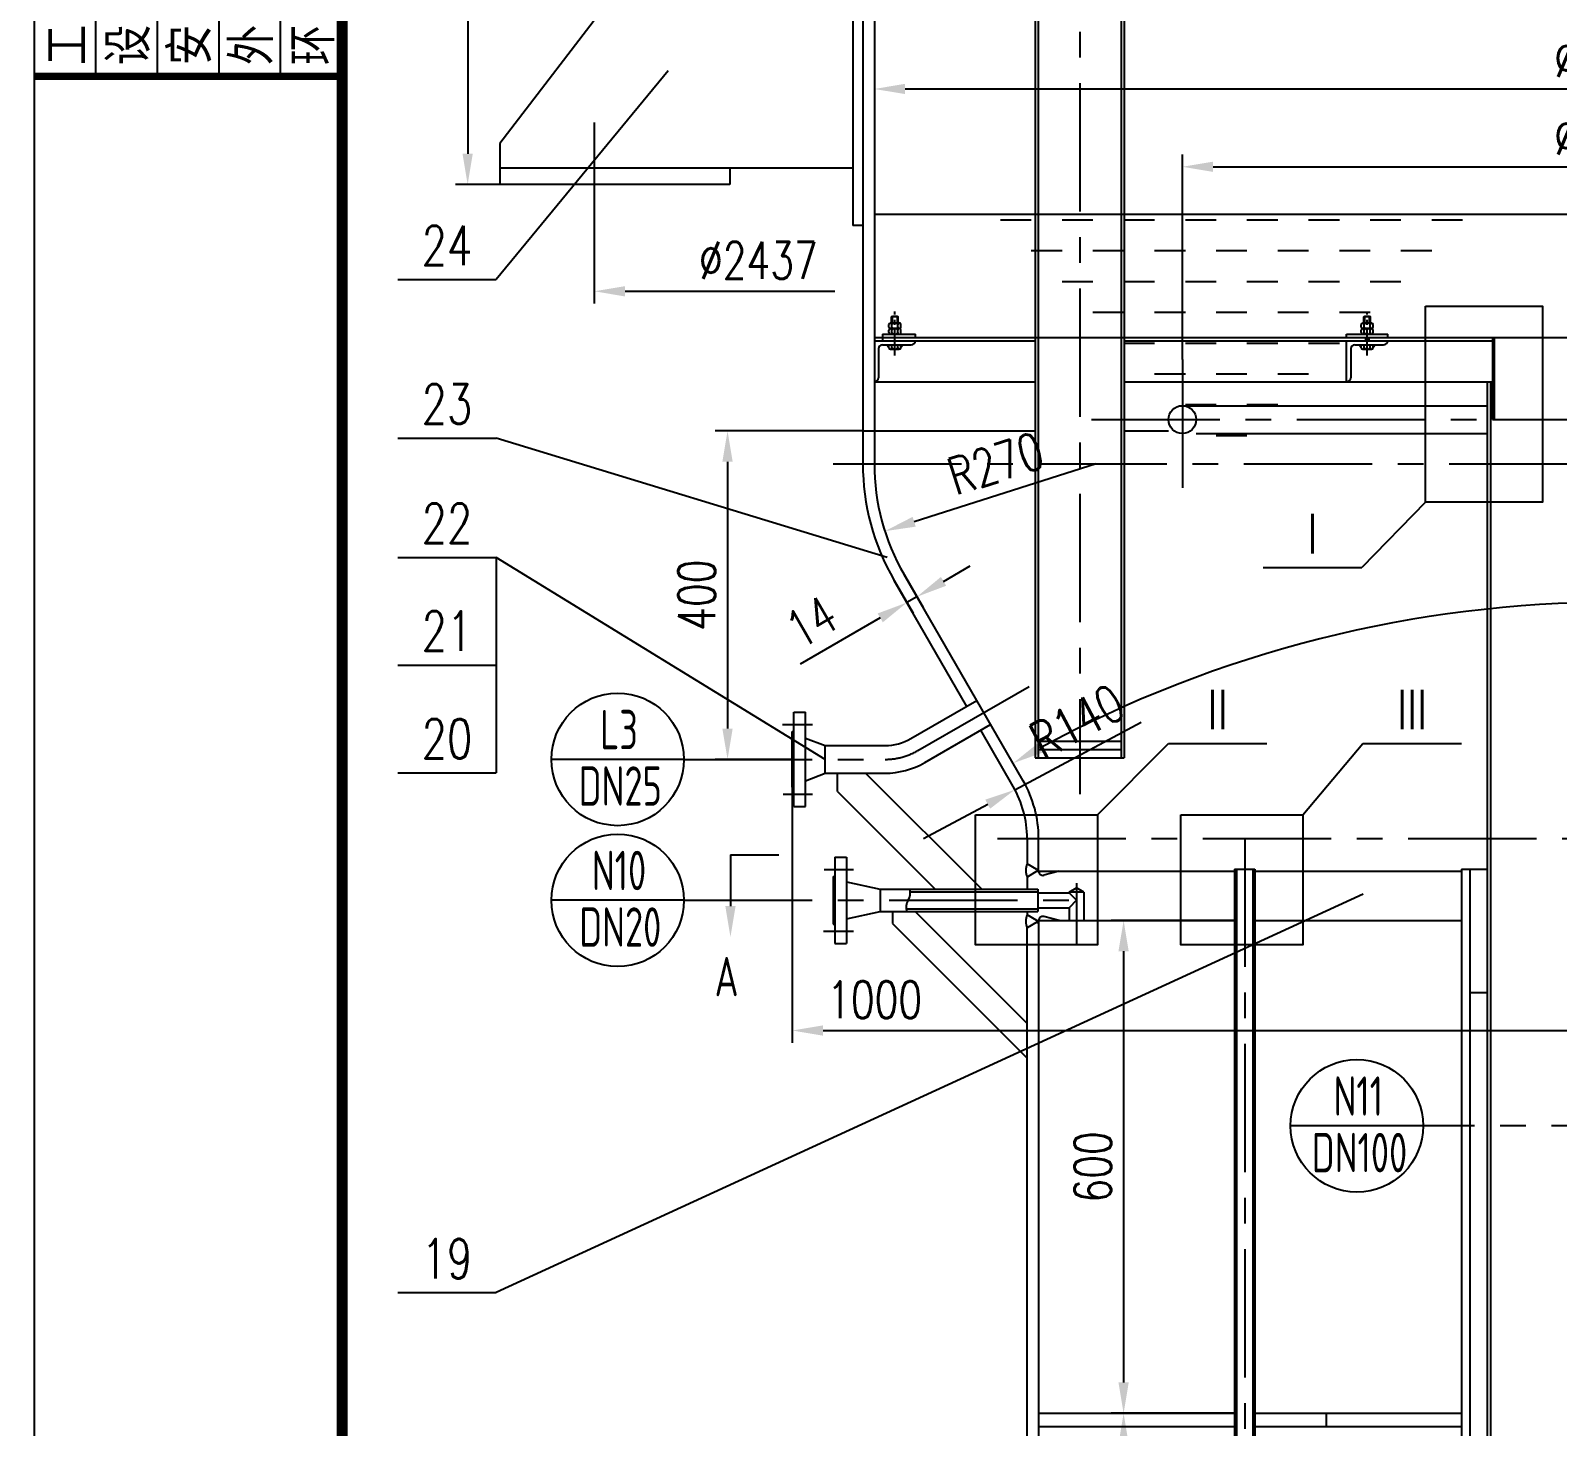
# Model space of a CAD drawing. Extents: x -28112 to -2231, y -2720 to 15724.
# Drawn here: x -28112 to -26253, y 12355 to 14055 of the extents above; entities that cross this region are included whole.
import ezdxf
from ezdxf.enums import TextEntityAlignment as Align

# ---------------------------------------------------------------- set-up
doc = ezdxf.new("R2010")
doc.units = 0
doc.header["$LTSCALE"] = 250
doc.header["$MEASUREMENT"] = 0
doc.linetypes.add('CENTER', pattern=[2, 1.25, -0.25, 0.25, -0.25])
doc.layers.get('0').update_dxf_attribs({"linetype": 'CONTINUOUS'})
doc.layers.get('DEFPOINTS').update_dxf_attribs({"linetype": 'CONTINUOUS'})
for name, color, linetype in [('1', 7, 'CONTINUOUS'), ('2', 1, 'CONTINUOUS'), ('3', 7, 'CENTER')]:
    doc.layers.add(name, color=color, linetype=linetype)
doc.styles.add('HZ', font='isocp.shx', dxfattribs={"width": 0.75, "bigfont": 'hztxt.shx'})
doc.styles.add('HZ1', font='romans.shx', dxfattribs={"width": 0.7, "bigfont": 'hz1.shx'})
doc.styles.get("Standard").update_dxf_attribs({"font": 'txt.shx', "width": 0.75})
doc.styles.add('STYLE1', font='SimSun.ttf', dxfattribs={"width": 0.8})
doc.dimstyles.new('STANDARD$0', dxfattribs={"dimscale": 15, "dimtxt": 3, "dimasz": 2.5, "dimexe": 1, "dimexo": 0, "dimgap": 1, "dimtad": 1, "dimdec": 0, "dimzin": 0, "dimdsep": 46, "dimtxsty": 'Standard', "dimcen": 0.09, "dimclrd": 7, "dimclre": 7, "dimclrt": 7, "dimadec": 0, "dimazin": 0, "dimtfac": 1, "dimtdec": 0, "dimtmove": 0, "dimatfit": 2, "dimfxl": 0, "dimtolj": 1, "dimtzin": 0, "dimarcsym": 0})
doc.dimstyles.new('STANDARD$2', dxfattribs={"dimscale": 15, "dimtxt": 3.2, "dimasz": 2.5, "dimexe": 1.5, "dimexo": 0, "dimgap": 1.2, "dimtad": 2, "dimtih": 1, "dimtoh": 1, "dimdec": 0, "dimzin": 0, "dimdsep": 46, "dimtxsty": 'HZ1', "dimcen": 0, "dimclrd": 7, "dimclre": 7, "dimclrt": 7, "dimadec": 0, "dimazin": 0, "dimtfac": 1.6, "dimtdec": 0, "dimtmove": 0, "dimatfit": 0, "dimfxl": 0, "dimtolj": 1, "dimtzin": 0, "dimarcsym": 0})
doc.dimstyles.new('STANDARD$4', dxfattribs={"dimscale": 15, "dimtxt": 3, "dimasz": 2.5, "dimexe": 1, "dimexo": 0, "dimgap": 1, "dimtad": 1, "dimdec": 0, "dimzin": 0, "dimdsep": 46, "dimtxsty": 'Standard', "dimcen": 0.09, "dimclrd": 7, "dimclre": 7, "dimclrt": 7, "dimadec": 0, "dimazin": 0, "dimtfac": 1, "dimtdec": 0, "dimtmove": 0, "dimatfit": 2, "dimfxl": 0, "dimtolj": 1, "dimtzin": 0, "dimarcsym": 0})

# ---------------------------------------------------------------- blocks, each defined once
blk = doc.blocks.new('*D64')
at = {"color": 7, "linetype": 'ByBlock'}
for p, q in [((-11943.4, 23110.6), (-12093.3, 23110.6)), ((-12078.3, 23073.1), (-12078.3, 19948.1)), ((-11943.4, 19910.6), (-12093.3, 19910.6))]:
    blk.add_line(p, q, dxfattribs=at)
for points in [[(-12084.6, 23073.1), (-12072.1, 23073.1), (-12078.3, 23110.6)], [(-12084.6, 19948.1), (-12072.1, 19948.1), (-12078.3, 19910.6)]]:
    blk.add_solid(points, dxfattribs=at)
at = {"layer": 'DEFPOINTS', "color": 0, "linetype": 'ByBlock'}
for p in [(-11943.4, 23110.6), (-12078.3, 19910.6), (-11943.4, 19910.6)]:
    blk.add_point(p, dxfattribs=at)
at = {"color": 7, "linetype": 'ByBlock', "insert": (-12115.8, 20770.8), "char_height": 45, "attachment_point": 5, "rotation": 90}
blk.add_mtext('\\A1;4X800(=3200)', dxfattribs=at)
blk = doc.blocks.new('*D38')
at = {"color": 7, "linetype": 'ByBlock'}
for p, q in [((-12395.8, 25206.8), (-12891.9, 25206.8)), ((-12876.9, 25169.3), (-12876.9, 24644.3)), ((-12837.8, 24606.8), (-12891.9, 24606.8))]:
    blk.add_line(p, q, dxfattribs=at)
for points in [[(-12883.2, 25169.3), (-12870.7, 25169.3), (-12876.9, 25206.8)], [(-12883.2, 24644.3), (-12870.7, 24644.3), (-12876.9, 24606.8)]]:
    blk.add_solid(points, dxfattribs=at)
at = {"layer": 'DEFPOINTS', "color": 0, "linetype": 'ByBlock'}
for p in [(-12395.8, 25206.8), (-12876.9, 24606.8), (-12837.8, 24606.8)]:
    blk.add_point(p, dxfattribs=at)
at = {"color": 7, "linetype": 'ByBlock', "insert": (-12914.4, 24906.8), "char_height": 45, "attachment_point": 5, "rotation": 90}
blk.add_mtext('\\A1;600', dxfattribs=at)
blk = doc.blocks.new('*D132')
at = {"color": 7, "linetype": 'ByBlock'}
for p, q in [((-12210.7, 23869.9), (-12056.9, 23952.1)), ((-12321.8, 23810.6), (-12243.7, 23852.3))]:
    blk.add_line(p, q, dxfattribs=at)
blk.add_solid([(-12246.7, 23857.8), (-12240.8, 23846.8), (-12210.7, 23869.9)], dxfattribs=at)
at = {"layer": 'DEFPOINTS', "color": 0, "linetype": 'ByBlock'}
for p in [(-12210.7, 23869.9), (-12321.8, 23810.6)]:
    blk.add_point(p, dxfattribs=at)
at = {"color": 7, "linetype": 'ByBlock', "insert": (-12134.9, 23953), "char_height": 45, "attachment_point": 5, "rotation": 28.1212}
blk.add_mtext('\\A1;R140', dxfattribs=at)
blk = doc.blocks.new('*D88')
at = {"color": 7, "linetype": 'ByBlock'}
blk.add_line((-12111.8, 24266.8), (-12333.3, 24196.1), dxfattribs=at)
blk.add_solid([(-12335.2, 24202.1), (-12331.4, 24190.2), (-12369, 24184.7)], dxfattribs=at)
at = {"layer": 'DEFPOINTS', "color": 0, "linetype": 'ByBlock'}
for p in [(-12111.8, 24266.8), (-12369, 24184.7)]:
    blk.add_point(p, dxfattribs=at)
at = {"color": 7, "linetype": 'ByBlock', "insert": (-12234, 24267.2), "char_height": 45, "attachment_point": 5, "rotation": 17.704}
blk.add_mtext('\\A1;R270', dxfattribs=at)
blk = doc.blocks.new('*D61')
at = {"color": 7, "linetype": 'ByBlock'}
blk.add_line((-10428.1, 23978.4), (-10483.4, 23882.6), dxfattribs=at)
blk.add_arc((-11203.4, 22635.6), 1462.4, 61.4693, 118.5307, dxfattribs=at)
for points in [[(-11898.8, 23915), (-11904.9, 23925.9), (-11934.6, 23902.1)], [(-10501.8, 23925.9), (-10508, 23915), (-10472.2, 23902.1)]]:
    blk.add_solid(points, dxfattribs=at)
at = {"layer": 'DEFPOINTS', "color": 0, "linetype": 'ByBlock'}
for p in [(-12067.2, 24131.8), (-10339.6, 24131.8), (-10949.4, 24075.8), (-10428.1, 23978.4), (-11922.1, 23880.6)]:
    blk.add_point(p, dxfattribs=at)
at = {"color": 7, "linetype": 'ByBlock', "insert": (-11203.4, 24140), "char_height": 48, "attachment_point": 5, "style": 'HZ1'}
blk.add_mtext('\\A1;60°', dxfattribs=at)
blk = doc.blocks.new('*D57')
at = {"color": 7, "linetype": 'ByBlock'}
for p, q in [((-12203.4, 23872.8), (-12203.4, 23561.7)), ((-11203.4, 23810.6), (-11203.4, 23561.7)), ((-12165.9, 23576.7), (-11240.9, 23576.7))]:
    blk.add_line(p, q, dxfattribs=at)
for points in [[(-12165.9, 23582.9), (-12165.9, 23570.4), (-12203.4, 23576.7)], [(-11240.9, 23582.9), (-11240.9, 23570.4), (-11203.4, 23576.7)]]:
    blk.add_solid(points, dxfattribs=at)
at = {"layer": 'DEFPOINTS', "color": 0, "linetype": 'ByBlock'}
for p in [(-12203.4, 23872.8), (-11203.4, 23810.6), (-11203.4, 23576.7)]:
    blk.add_point(p, dxfattribs=at)
at = {"color": 7, "linetype": 'ByBlock', "insert": (-12103.1, 23614.2), "char_height": 45, "attachment_point": 5}
blk.add_mtext('\\A1;1000', dxfattribs=at)
blk = doc.blocks.new('*D47')
at = {"color": 7, "linetype": 'ByBlock'}
for p, q in [((-12117.4, 24306.8), (-12297.1, 24306.8)), ((-12282.1, 24269.3), (-12282.1, 23944.3)), ((-12203.4, 23906.8), (-12297.1, 23906.8))]:
    blk.add_line(p, q, dxfattribs=at)
for points in [[(-12288.4, 24269.3), (-12275.9, 24269.3), (-12282.1, 24306.8)], [(-12288.4, 23944.3), (-12275.9, 23944.3), (-12282.1, 23906.8)]]:
    blk.add_solid(points, dxfattribs=at)
at = {"layer": 'DEFPOINTS', "color": 0, "linetype": 'ByBlock'}
for p in [(-12117.4, 24306.8), (-12282.1, 23906.8), (-12203.4, 23906.8)]:
    blk.add_point(p, dxfattribs=at)
at = {"color": 7, "linetype": 'ByBlock', "insert": (-12319.6, 24106.8), "char_height": 45, "attachment_point": 5, "rotation": 90}
blk.add_mtext('\\A1;400', dxfattribs=at)
blk = doc.blocks.new('*D62')
at = {"color": 7, "linetype": 'ByBlock'}
for p, q in [((-12067.2, 24131.8), (-12044.1, 24091.8)), ((-12019.1, 24123.6), (-11986.7, 24142.3)), ((-12079.3, 24124.8), (-12056.2, 24084.8)), ((-12051.6, 24104.8), (-12063.7, 24097.8)), ((-12096.2, 24079.1), (-12193.6, 24022.8))]:
    blk.add_line(p, q, dxfattribs=at)
for points in [[(-12022.3, 24129), (-12016, 24118.2), (-12051.6, 24104.8)], [(-12099.3, 24084.5), (-12093.1, 24073.7), (-12063.7, 24097.8)]]:
    blk.add_solid(points, dxfattribs=at)
at = {"layer": 'DEFPOINTS', "color": 0, "linetype": 'ByBlock'}
for p in [(-12067.2, 24131.8), (-12079.3, 24124.8), (-12063.7, 24097.8)]:
    blk.add_point(p, dxfattribs=at)
at = {"color": 7, "linetype": 'ByBlock', "insert": (-12179.9, 24074.1), "char_height": 45, "attachment_point": 5, "rotation": 30}
blk.add_mtext('\\A1;14', dxfattribs=at)
blk = doc.blocks.new('*D63')
at = {"color": 7, "linetype": 'ByBlock'}
for p, q in [((-11943.4, 23710.6), (-12093.3, 23710.6)), ((-12078.3, 23673.1), (-12078.3, 23148.1)), ((-11943.4, 23110.6), (-12093.3, 23110.6))]:
    blk.add_line(p, q, dxfattribs=at)
for points in [[(-12084.6, 23673.1), (-12072.1, 23673.1), (-12078.3, 23710.6)], [(-12084.6, 23148.1), (-12072.1, 23148.1), (-12078.3, 23110.6)]]:
    blk.add_solid(points, dxfattribs=at)
at = {"layer": 'DEFPOINTS', "color": 0, "linetype": 'ByBlock'}
for p in [(-11943.4, 23710.6), (-12078.3, 23110.6), (-11943.4, 23110.6)]:
    blk.add_point(p, dxfattribs=at)
at = {"color": 7, "linetype": 'ByBlock', "insert": (-12115.8, 23410.6), "char_height": 45, "attachment_point": 5, "rotation": 90}
blk.add_mtext('\\A1;600', dxfattribs=at)
blk = doc.blocks.new('*D59')
at = {"color": 7, "linetype": 'ByBlock'}
for p, q in [((-12103.4, 24781.7), (-12103.4, 24708.1)), ((-10303.4, 24781.7), (-10303.4, 24708.1)), ((-12065.9, 24723.1), (-10340.9, 24723.1))]:
    blk.add_line(p, q, dxfattribs=at)
for points in [[(-12065.9, 24729.4), (-12065.9, 24716.9), (-12103.4, 24723.1)], [(-10340.9, 24729.4), (-10340.9, 24716.9), (-10303.4, 24723.1)]]:
    blk.add_solid(points, dxfattribs=at)
at = {"layer": 'DEFPOINTS', "color": 0, "linetype": 'ByBlock'}
for p in [(-12103.4, 24781.7), (-10303.4, 24781.7), (-10303.4, 24723.1)]:
    blk.add_point(p, dxfattribs=at)
at = {"color": 7, "linetype": 'ByBlock', "insert": (-11203.4, 24760.6), "char_height": 45, "attachment_point": 5}
blk.add_mtext('\\A1;∅1800', dxfattribs=at)
blk = doc.blocks.new('TJ4')
for p, q in [((-2000, -10500), (-2000, 0)), ((-1500, -10500), (-1500, 0)), ((-1000, -10500), (-1000, 0)), ((-500, -10500), (-500, 0)), ((0, -1000), (-2500, -1000)), ((0, -2500), (-2500, -2500)), ((0, -3500), (-2500, -3500)), ((0, -4500), (-2500, -4500)), ((0, -6000), (-2500, -6000)), ((0, -7000), (-2500, -7000)), ((0, -8000), (-2500, -8000)), ((0, -9500), (-2500, -9500))]:
    blk.add_line(p, q)
at = {"const_width": 60}
for points in [[(0, 0), (-2500, 0)], [(0, -10500), (-2500, -10500)]]:
    blk.add_lwpolyline(points, dxfattribs=at)
at = {"style": 'STYLE1', "width": 0.8}
for s, p in [('暖 风', (-1250, -3000)), ('电 力', (-2250, -3000)), ('热 力', (-1750, -3000)), ('给排水', (-250, -6500)), ('总 图', (-2250, -6500)), ('建 筑', (-1750, -6500)), ('结 构', (-1250, -6500)), ('自 控', (-750, -6500)), ('工 艺', (-2250, -10000)), ('设 备', (-1750, -10000)), ('安 装', (-1250, -10000)), ('外 管', (-750, -10000)), ('环 保', (-250, -10000))]:
    blk.add_text(s, height=300, rotation=90, dxfattribs=at).set_placement(p, align=Align.MIDDLE)
blk = doc.blocks.new('*D638')
at = {"color": 7, "linetype": 'ByBlock'}
for p, q in [((-26709.5, 13654.4), (-26709.5, 13904)), ((-26672, 13889), (-25697, 13889)), ((-25659.5, 13654.4), (-25659.5, 13904))]:
    blk.add_line(p, q, dxfattribs=at)
for points in [[(-26672, 13895.2), (-26672, 13882.7), (-26709.5, 13889)], [(-25697, 13895.2), (-25697, 13882.7), (-25659.5, 13889)]]:
    blk.add_solid(points, dxfattribs=at)
at = {"layer": 'DEFPOINTS', "color": 0, "linetype": 'ByBlock'}
for p in [(-25659.5, 13889), (-26709.5, 13654.4), (-25659.5, 13654.4)]:
    blk.add_point(p, dxfattribs=at)
at = {"color": 7, "linetype": 'ByBlock', "insert": (-26184.5, 13926.5), "char_height": 45, "attachment_point": 5}
blk.add_mtext('\\A1;∅1050', dxfattribs=at)

msp = doc.modelspace()

# ---------------------------------------------------------------- hatches: boundary and pattern name
at = {"layer": '1'}
h = msp.add_hatch(dxfattribs=at)
h.set_pattern_fill('DASH', color=0, scale=300, style=0)
h.set_pattern_definition([(0, (-15605.903, -10925.663), (37.5, 37.5), [37.5, -37.5])])
h.paths.add_polyline_path([(-26338.3, 13831.2), (-26960.9, 13831.2), (-26649.6, 13519.9)])
h = msp.add_hatch(dxfattribs=at)
h.set_pattern_fill('ANSI37', color=0, style=0)
h.set_pattern_definition([(45, (-14981.13069, -10839.39373), (-0.08838834765, 0.08838834765), []), (135, (-14981.13069, -10839.39373), (-0.08838834765, -0.08838834765), [])])
h.paths.add_polyline_path([(-27069.7, 13672.2), (-27066.7, 13669.2), (-27066.7, 13672.2)])
h = msp.add_hatch(dxfattribs=at)
h.set_pattern_fill('ANSI37', color=0, style=0)
h.set_pattern_definition([(135, (-39137.88797, -10839.39373), (0.08838834765, 0.08838834765), []), (45, (-39137.88797, -10839.39373), (0.08838834765, -0.08838834765), [])])
h.paths.add_polyline_path([(-27052.3, 13672.2), (-27049.3, 13672.2), (-27052.3, 13669.2)])
h = msp.add_hatch(dxfattribs=at)
h.set_pattern_fill('ANSI37', color=0, style=0)
h.set_pattern_definition([(45, (-14406.13069, -10839.39373), (-0.08838834765, 0.08838834765), []), (135, (-14406.13069, -10839.39373), (-0.08838834765, -0.08838834765), [])])
h.paths.add_polyline_path([(-26494.7, 13672.2), (-26491.7, 13669.2), (-26491.7, 13672.2)])
h = msp.add_hatch(dxfattribs=at)
h.set_pattern_fill('ANSI37', color=0, style=0)
h.set_pattern_definition([(135, (-38562.88797, -10839.39373), (0.08838834765, 0.08838834765), []), (45, (-38562.88797, -10839.39373), (0.08838834765, -0.08838834765), [])])
h.paths.add_polyline_path([(-26477.3, 13672.2), (-26474.3, 13672.2), (-26477.3, 13669.2)])

# ---------------------------------------------------------------- linework, layer by layer
msp.add_line((-28107.3, 15724.1), (-28107.3, 6814.1))
at = {"color": 7, "linetype": 'ByBlock'}
for p, q in [((-27425.5, 13817.4), (-27425.5, 13722.4)), ((-27388, 13737.4), (-27132.4, 13737.4)), ((-27259.7, 13051.1), (-27259.7, 12988.7))]:
    msp.add_line(p, q, dxfattribs=at)
at = {"const_width": 13.5}
msp.add_lwpolyline([(-15642.3, 6964.1), (-15642.3, 15574.1), (-27732.3, 15574.1), (-27732.3, 6964.1)], dxfattribs=at)
at = {"color": 7, "linetype": 'ByBlock'}
for points in [[(-27388, 13743.6), (-27388, 13731.1), (-27425.5, 13737.4)], [(-27265.9, 12988.7), (-27253.4, 12988.7), (-27259.7, 12951.2)]]:
    msp.add_solid(points, dxfattribs=at)
at = {"layer": '1', "color": 0, "linetype": 'CENTER', "ltscale": 0.5}
for p, q in [((-26834.5, 15240.9), (-26834.5, 13125.1)), ((-27425.5, 13942.8), (-27425.5, 13817.4)), ((-26709.5, 13654.4), (-26709.5, 13469.1)), ((-26820.3, 13581.2), (-25586, 13581.2)), ((-27134.5, 13527.4), (-25211.7, 13527.4)), ((-27031.5, 13178.2), (-26888.5, 13260.7)), ((-27316.3, 13167.4), (-27071.5, 13167.4)), ((-26934.5, 13071.2), (-25434.5, 13071.2)), ((-26633.6, 13071.2), (-26633.6, 8488.3)), ((-27316.3, 12995.8), (-26824.3, 12995.8)), ((-25103.8, 12721.2), (-26416.3, 12721.2))]:
    msp.add_line(p, q, dxfattribs=at)
at = {"layer": '1', "color": 1}
for p, q in [((-27098.5, 14492.4), (-27098.5, 13527.4)), ((-27084.5, 14492.4), (-27084.5, 13527.4)), ((-27110.5, 14417.4), (-27110.5, 13817.4)), ((-27210.5, 14347.4), (-27540.5, 13917.4)), ((-27540.5, 13917.4), (-27540.5, 13867.4)), ((-27110.5, 13887.4), (-27540.5, 13887.4)), ((-27260.5, 13887.4), (-27260.5, 13867.4)), ((-27260.5, 13867.4), (-27540.5, 13867.4)), ((-27098.5, 13817.4), (-27110.5, 13817.4)), ((-27063.5, 13706.2), (-27062.5, 13707.2)), ((-27055.5, 13706.2), (-27063.5, 13706.2)), ((-27063.5, 13698.8), (-27063.5, 13706.2)), ((-27062.5, 13707.2), (-27056.5, 13707.2)), ((-27056.5, 13707.2), (-27055.5, 13706.2)), ((-27055.5, 13698.8), (-27055.5, 13706.2)), ((-26488.5, 13706.2), (-26487.5, 13707.2)), ((-26488.5, 13698.8), (-26488.5, 13706.2)), ((-26480.5, 13706.2), (-26488.5, 13706.2)), ((-26487.5, 13707.2), (-26481.5, 13707.2)), ((-26481.5, 13707.2), (-26480.5, 13706.2)), ((-26480.5, 13698.8), (-26480.5, 13706.2)), ((-27074.5, 13685.2), (-27034.5, 13685.2)), ((-27074.5, 13685.2), (-27074.5, 13677.2)), ((-27066.7, 13693.8), (-27066.7, 13697)), ((-27066.7, 13687), (-27066.7, 13690.2)), ((-27064.9, 13698.8), (-27054.1, 13698.8)), ((-27064.9, 13692), (-27054.1, 13692)), ((-27064.9, 13692), (-27054.1, 13692)), ((-27064.9, 13685.2), (-27054.1, 13685.2)), ((-27063.1, 13693.8), (-27063.1, 13697)), ((-27063.1, 13687), (-27063.1, 13690.2)), ((-27055.9, 13693.8), (-27055.9, 13697)), ((-27055.9, 13687), (-27055.9, 13690.2)), ((-27052.3, 13693.8), (-27052.3, 13697)), ((-27052.3, 13687), (-27052.3, 13690.2)), ((-27034.5, 13681.2), (-27034.5, 13685.2)), ((-26509.5, 13681.2), (-26509.5, 13685.2)), ((-26509.5, 13685.2), (-26459.5, 13685.2)), ((-26491.7, 13693.8), (-26491.7, 13697)), ((-26491.7, 13687), (-26491.7, 13690.2)), ((-26489.9, 13698.8), (-26479.1, 13698.8)), ((-26489.9, 13692), (-26479.1, 13692)), ((-26489.9, 13692), (-26479.1, 13692)), ((-26489.9, 13685.2), (-26479.1, 13685.2)), ((-26488.1, 13693.8), (-26488.1, 13697)), ((-26488.1, 13687), (-26488.1, 13690.2)), ((-26480.9, 13693.8), (-26480.9, 13697)), ((-26480.9, 13687), (-26480.9, 13690.2)), ((-26477.3, 13693.8), (-26477.3, 13697)), ((-26477.3, 13687), (-26477.3, 13690.2)), ((-26459.5, 13681.2), (-26459.5, 13685.2)), ((-27084.5, 13677.2), (-26888.5, 13677.2)), ((-27079.5, 13667.2), (-27079.5, 13632.2)), ((-27074.5, 13681.2), (-25284.5, 13681.2)), ((-27074.5, 13672.2), (-27039.5, 13672.2)), ((-27069.7, 13672.2), (-27066.7, 13669.2)), ((-27066.7, 13668.7), (-27066.7, 13672.2)), ((-27064.9, 13666.9), (-27054.1, 13666.9)), ((-27063.1, 13668.7), (-27063.1, 13672.2)), ((-27055.9, 13668.7), (-27055.9, 13672.2)), ((-27049.3, 13672.2), (-27052.3, 13669.2)), ((-27052.3, 13668.7), (-27052.3, 13672.2)), ((-26780.5, 13677.2), (-26332, 13677.2)), ((-26509.5, 13627.2), (-26509.5, 13677.2)), ((-26504.5, 13667.2), (-26504.5, 13632.2)), ((-26499.5, 13672.2), (-26464.5, 13672.2)), ((-26494.7, 13672.2), (-26491.7, 13669.2)), ((-26491.7, 13668.7), (-26491.7, 13672.2)), ((-26489.9, 13666.9), (-26479.1, 13666.9)), ((-26488.1, 13668.7), (-26488.1, 13672.2)), ((-26486.5, 13681.2), (-26486.5, 13677.2)), ((-26482.5, 13681.2), (-26482.5, 13677.2)), ((-26480.9, 13668.7), (-26480.9, 13672.2)), ((-26477.3, 13668.7), (-26477.3, 13672.2)), ((-26474.3, 13672.2), (-26477.3, 13669.2)), ((-26332, 13681.2), (-26332, 13581.2)), ((-26330, 13681.2), (-26330, 13581.2)), ((-27084.5, 13627.2), (-26888.5, 13627.2)), ((-27084.5, 13627.2), (-27084.5, 13627.2)), ((-26780.5, 13627.2), (-26332, 13627.2)), ((-26509.5, 13627.2), (-26509.5, 13627.2)), ((-26338.5, 13627.2), (-26338.5, 8436.2)), ((-26334.5, 13627.2), (-26334.5, 8436.2)), ((-26709.5, 13598), (-26338.5, 13598)), ((-26332, 13581.2), (-26037, 13581.2)), ((-27098.5, 13567.4), (-26888.5, 13567.4)), ((-26780.5, 13567.4), (-26726.4, 13567.4)), ((-26692.7, 13564.3), (-26338.5, 13564.3)), ((-26971.9, 13232), (-27060.5, 13385.4)), ((-26903.3, 13141.2), (-27048.3, 13392.4)), ((-27039.9, 13192.7), (-26959.8, 13239)), ((-27023.1, 13163.6), (-26942.9, 13209.8)), ((-26915.4, 13134.2), (-26955, 13202.8)), ((-27144.5, 13184.3), (-27071.5, 13184.3)), ((-27144.5, 13150.6), (-27071.5, 13150.6)), ((-26898.5, 13071.2), (-26898.5, 13040.1)), ((-26884.5, 13031.2), (-26884.5, 13071.2)), ((-26886.5, 13033.2), (-26898.5, 13040.1)), ((-26884.5, 13034.3), (-26886.5, 13033.2)), ((-26646.1, 13033.7), (-26646.1, 8533.7)), ((-26646.1, 13033.7), (-26621.1, 13033.7)), ((-26643.6, 13033.7), (-26643.6, 8533.7)), ((-26623.6, 13033.7), (-26623.6, 8533.7)), ((-26621.1, 13033.7), (-26621.1, 8533.7)), ((-26369.5, 13033.7), (-26369.5, 8436.2)), ((-26369.5, 13033.7), (-26338.5, 13033.7)), ((-26359.5, 13033.7), (-26359.5, 8436.2)), ((-26886.5, 13031.2), (-26898.5, 13024.2)), ((-26898.5, 13024.2), (-26898.5, 13009.3)), ((-26886.5, 13031.2), (-26646.1, 13031.2)), ((-26859.5, 13031.2), (-26878.3, 13026.3)), ((-26621.1, 13031.2), (-26369.5, 13031.2)), ((-26885.5, 13009.3), (-26885.5, 12982.3)), ((-26885.5, 13004.8), (-26847.5, 13004.8)), ((-26847.5, 13005.8), (-26838.5, 13011)), ((-26847.5, 13005.8), (-26847.5, 13004.8)), ((-26829.5, 13005.8), (-26847.5, 13005.8)), ((-26847.5, 13004.8), (-26838.5, 12995.8)), ((-26838.5, 12995.8), (-26847.5, 12986.8)), ((-26829.5, 13005.8), (-26838.5, 13011)), ((-26829.5, 13005.8), (-26829.5, 12971.2)), ((-26898.5, 12982.3), (-26898.5, 12978.1)), ((-26886.5, 12971.2), (-26898.5, 12978.1)), ((-26885.5, 12986.8), (-26847.5, 12986.8)), ((-26859.5, 12971.2), (-26878.3, 12976)), ((-26847.5, 12986.8), (-26847.5, 12971.2)), ((-26886.5, 12969.2), (-26898.5, 12962.2)), ((-26898.5, 8800.2), (-26898.5, 12962.2)), ((-26886.5, 12971.2), (-26646.1, 12971.2)), ((-26884.5, 12968), (-26886.5, 12969.2)), ((-26884.5, 12971.2), (-26884.5, 8596.2)), ((-26621.1, 12971.2), (-26369.5, 12971.2)), ((-26359.5, 12883.7), (-26338.5, 12883.7)), ((-26884.5, 12371.2), (-26646.1, 12371.2)), ((-26621.1, 12371.2), (-26369.5, 12371.2)), ((-26534.5, 12371.2), (-26534.5, 12355.2)), ((-26884.5, 12355.2), (-26646.1, 12355.2)), ((-26621.1, 12355.2), (-26369.5, 12355.2))]:
    msp.add_line(p, q, dxfattribs=at)
at = {"layer": '1', "color": 0}
for p, q in [((-27335.7, 14005.7), (-27544.8, 13751.7)), ((-27084.5, 13831.2), (-25284.5, 13831.2)), ((-27062.5, 13698.8), (-27062.5, 13707.2)), ((-27056.5, 13698.8), (-27056.5, 13707.2)), ((-26487.5, 13698.8), (-26487.5, 13707.2)), ((-26481.5, 13698.8), (-26481.5, 13707.2)), ((-27084.5, 13681.2), (-25284.5, 13681.2)), ((-27068.7, 13413.2), (-27544.8, 13558.7)), ((-26413.5, 13480.6), (-26491, 13400.9)), ((-27144.5, 13167.4), (-27544.8, 13413.4)), ((-26611, 13400.9), (-26491, 13400.9)), ((-26812.7, 13100.1), (-26726.5, 13186.8)), ((-26726.5, 13186.8), (-26606.5, 13186.8)), ((-26562.9, 13100.1), (-26489.7, 13186.8)), ((-26489.7, 13186.8), (-26369.7, 13186.8)), ((-27316.3, 13167.4), (-27477.7, 13167.4)), ((-27259.7, 13051.1), (-27200.7, 13051.1)), ((-26489.4, 13003.4), (-27544.8, 12518.2)), ((-27316.3, 12995.8), (-27477.7, 12995.8)), ((-26416.3, 12721.2), (-26577.7, 12721.2))]:
    msp.add_line(p, q, dxfattribs=at)
at = {"layer": '1', "color": 0, "linetype": 'CENTER', "ltscale": 0.1}
for p, q in [((-27059.5, 13659), (-27059.5, 13712.6)), ((-26484.5, 13659), (-26484.5, 13712.6))]:
    msp.add_line(p, q, dxfattribs=at)
at = {"layer": '1', "color": 0, "linetype": 'CENTER', "ltscale": 2}
msp.add_line((-26838.5, 13016.6), (-26838.5, 12940.9), dxfattribs=at)
at = {"layer": '1', "color": 0}
for points in [[(-26413.5, 13719.4), (-26271.1, 13719.4), (-26271.1, 13480.6), (-26413.5, 13480.6)], [(-26961.3, 13100.1), (-26812.7, 13100.1), (-26812.7, 12941.8), (-26961.3, 12941.8)], [(-26711.5, 13100.1), (-26562.9, 13100.1), (-26562.9, 12941.8), (-26711.5, 12941.8)]]:
    msp.add_lwpolyline(points, close=True, dxfattribs=at)
at = {"layer": '1', "color": 1}
msp.add_circle((-26709.5, 13581.2), 16.9, dxfattribs=at)
at = {"layer": '1', "color": 0}
for centre in [(-27397, 13167.4), (-27397, 12995.8), (-26497, 12721.2)]:
    msp.add_circle(centre, 80.7, dxfattribs=at)
at = {"layer": '1', "color": 1}
for centre, radius, start, end in [((-27064.9, 13697), 1.8, 360, 180), ((-27064.9, 13693.8), 1.8, 180, 0), ((-27064.9, 13690.2), 1.8, 360, 180), ((-27064.9, 13687), 1.8, 180, 0), ((-27059.5, 13694.3), 4.5, 36.8699, 143.1301), ((-27059.5, 13696.5), 4.5, 216.8699, 323.1301), ((-27059.5, 13687.5), 4.5, 36.8699, 143.1301), ((-27059.5, 13689.7), 4.5, 216.8699, 323.1301), ((-27054.1, 13697), 1.8, 0, 180), ((-27054.1, 13693.8), 1.8, 180, 0), ((-27054.1, 13690.2), 1.8, 0, 180), ((-27054.1, 13687), 1.8, 180, 0), ((-26489.9, 13697), 1.8, 360, 180), ((-26489.9, 13693.8), 1.8, 180, 0), ((-26489.9, 13690.2), 1.8, 360, 180), ((-26489.9, 13687), 1.8, 180, 0), ((-26484.5, 13694.3), 4.5, 36.8699, 143.1301), ((-26484.5, 13696.5), 4.5, 216.8699, 323.1301), ((-26484.5, 13687.5), 4.5, 36.8699, 143.1301), ((-26484.5, 13689.7), 4.5, 216.8699, 323.1301), ((-26479.1, 13697), 1.8, 0, 180), ((-26479.1, 13693.8), 1.8, 180, 0), ((-26479.1, 13690.2), 1.8, 0, 180), ((-26479.1, 13687), 1.8, 180, 0), ((-27074.5, 13667.2), 5, 90, 180), ((-27064.9, 13668.7), 1.8, 180, 0), ((-27059.5, 13671.4), 4.5, 216.8699, 323.1301), ((-27054.1, 13668.7), 1.8, 180, 0), ((-27039.5, 13677.2), 5, 270, 0), ((-26499.5, 13667.2), 5, 90, 180), ((-26489.9, 13668.7), 1.8, 180, 0), ((-26484.5, 13671.4), 4.5, 216.8699, 323.1301), ((-26479.1, 13668.7), 1.8, 180, 0), ((-26464.5, 13677.2), 5, 270, 0), ((-27084.5, 13632.2), 5, 270, 0), ((-26509.5, 13632.2), 5, 270, 0), ((-26814.5, 13527.4), 284, 180, 210), ((-26814.5, 13527.4), 270, 180, 210), ((-27071.5, 13247.4), 63.1, 270, 300), ((-27071.5, 13247.4), 96.8, 270, 300), ((-27024.5, 13071.2), 126, 360, 30), ((-27024.5, 13071.2), 140, 360, 30), ((-26880.4, 13032.2), 19.8, 156.3906, 203.6094), ((-26879.5, 13031.2), 5, 180, 284.4775), ((-26880.4, 12970.2), 19.8, 156.3906, 203.6094), ((-26879.5, 12971.2), 5, 75.5225, 180)]:
    msp.add_arc(centre, radius, start, end, dxfattribs=at)
at = {"layer": '1', "color": 0, "linetype": 'CENTER', "ltscale": 0.5}
msp.add_arc((-27071.5, 13247.4), 80, 270, 300, dxfattribs=at)
at = {"layer": '1'}
for centre, radius, start, end in [((-27031.1, 12987.5), 14.6, 145.4714, 200.8868), ((-27061.3, 13005.7), 20.6, 331.2807, 10.0805)]:
    msp.add_arc(centre, radius, start, end, dxfattribs=at)
at = {"layer": '2'}
for p, q in [((-26888.5, 14898.4), (-26888.5, 13169.4)), ((-26885, 14898.9), (-26885, 13169.4)), ((-26784, 14893.1), (-26784, 13169.4)), ((-26780.5, 14893.8), (-26780.5, 13169.4)), ((-27664.8, 13751.7), (-27544.8, 13751.7)), ((-27664.8, 13558.7), (-27544.8, 13558.7)), ((-27664.8, 13413.4), (-27544.8, 13413.4)), ((-27544.8, 13413.4), (-27544.8, 13151.2)), ((-27664.8, 13282.3), (-27544.8, 13282.3)), ((-27182.5, 13109.9), (-27182.5, 13224.9)), ((-27182.5, 13224.9), (-27168.5, 13224.9)), ((-27168.5, 13109.9), (-27168.5, 13224.9)), ((-27184.5, 13133.4), (-27184.5, 13201.4)), ((-27184.5, 13201.4), (-27182.5, 13201.4)), ((-27168.5, 13193.4), (-27144.5, 13184.3)), ((-27144.5, 13150.6), (-27144.5, 13184.3)), ((-26885, 13189.4), (-26784, 13189.4)), ((-26888.5, 13169.4), (-26780.5, 13169.4)), ((-26885, 13179.4), (-26784, 13179.4)), ((-27664.8, 13151.2), (-27544.8, 13151.2)), ((-27168.5, 13141.4), (-27144.5, 13150.6)), ((-27129.5, 13128.5), (-27129.5, 13150.6)), ((-27095.1, 13150.6), (-26953.8, 13009.3)), ((-27184.5, 13133.4), (-27182.5, 13133.4)), ((-27129.5, 13128.5), (-27010.4, 13009.3)), ((-27182.5, 13109.9), (-27168.5, 13109.9)), ((-27132.5, 13048.3), (-27118.5, 13048.3)), ((-27132.5, 13048.3), (-27132.5, 12943.3)), ((-27118.5, 13048.3), (-27118.5, 12943.3)), ((-27134.5, 13024.8), (-27132.5, 13024.8)), ((-27134.5, 13024.8), (-27134.5, 12966.8)), ((-27118.5, 13018.3), (-27077.5, 13009.3)), ((-27077.5, 13009.3), (-27077.5, 12982.3)), ((-27077.5, 13009.3), (-26885.5, 13009.3)), ((-27040.7, 13006.3), (-26885.5, 13006.3)), ((-27118.5, 12973.3), (-27077.5, 12982.3)), ((-27077.5, 12982.3), (-26885.5, 12982.3)), ((-27062.5, 12982.3), (-27062.5, 12967.6)), ((-27045.6, 12985.3), (-26885.5, 12985.3)), ((-27034.8, 12982.3), (-26898.5, 12846)), ((-27134.5, 12966.8), (-27132.5, 12966.8)), ((-27062.5, 12967.6), (-26898.5, 12803.6)), ((-27132.5, 12943.3), (-27118.5, 12943.3)), ((-27664.8, 12518.2), (-27544.8, 12518.2))]:
    msp.add_line(p, q, dxfattribs=at)
at = {"layer": '3'}
for p, q in [((-27196.3, 13209.9), (-27159.9, 13209.9)), ((-27195.5, 13124.9), (-27159.9, 13124.9)), ((-27145.5, 13033.3), (-27109.9, 13033.3)), ((-27146.3, 12958.3), (-27109.9, 12958.3))]:
    msp.add_line(p, q, dxfattribs=at)
at = {"layer": 'DEFPOINTS', "color": 0, "linetype": 'ByBlock'}
msp.add_point((-27425.5, 13817.4), dxfattribs=at)

# ---------------------------------------------------------------- block references
at = {"xscale": 0.15, "yscale": 0.15, "zscale": 0.15}
msp.add_blockref('TJ4', (-27732.3, 15574.1), dxfattribs=at)

# ---------------------------------------------------------------- texts
at = {"color": 7, "linetype": 'ByBlock', "insert": (-27225.6, 13774.9), "char_height": 45, "attachment_point": 5}
msp.add_mtext('\\A1;∅2437', dxfattribs=at)
at = {"layer": '1', "width": 0.75}
for s, p in [('24', (-27604.8, 13793)), ('23', (-27604.8, 13600.1)), ('22', (-27604.8, 13454.8)), ('I', (-26551, 13442.3)), ('21', (-27604.8, 13323.7)), ('II', (-26666.5, 13228.2)), ('III', (-26429.7, 13228.2)), ('20', (-27604.8, 13192.5)), ('19', (-27604.8, 12559.5))]:
    msp.add_text(s, height=48, dxfattribs=at).set_placement(p, align=Align.MIDDLE)
at = {"layer": '1', "style": 'HZ', "width": 0.75}
for s, p in [('L3', (-27395.3, 13203.8)), ('DN25', (-27393.8, 13135)), ('N10', (-27395.3, 13032.2)), ('DN20', (-27393.8, 12963.3)), ('A', (-27264.4, 12903)), ('N11', (-26495.3, 12757.5)), ('DN100', (-26493.8, 12688.7))]:
    msp.add_text(s, height=48, dxfattribs=at).set_placement(p, align=Align.MIDDLE)

# ---------------------------------------------------------------- dimensions: what is measured, and where the dimension line sits
at = {"layer": '1', "color": 0}
for base, p1, p2, angle, picture, middle, set_off in [((-27579.6, 13867.4), (-27098.5, 14467.4), (-27540.5, 13867.4), 270, '*D38', (-27617.1, 14167.4), (-14702.7, -10739.4)), ((-27263.3, 13167.4), (-27098.5, 13567.4), (-27184.5, 13167.4), 90, '*D47', (-27300.8, 13367.4), (-14981.1, -10739.4)), ((-26781.1, 12371.2), (-26646.1, 12971.2), (-26646.1, 12371.2), 90, '*D63', (-26818.6, 12671.2), (-14702.7, -10739.4))]:
    dim = msp.add_linear_dim(base=base, p1=p1, p2=p2, angle=angle, dimstyle='STANDARD$0', dxfattribs=at)
    dim.commit()
    dim.dimension.update_dxf_attribs({"geometry": picture, "text_midpoint": middle, "insert": set_off})
dim = msp.add_linear_dim(base=(-25284.5, 13983.7), p1=(-27084.5, 14042.3), p2=(-25284.5, 14042.3), text='%%C1800', dimstyle='STANDARD$0', dxfattribs=at)
dim.commit()
dim.dimension.update_dxf_attribs({"geometry": '*D59', "text_midpoint": (-26184.5, 14021.2), "insert": (-14981.1, -10739.4)})
dim = msp.add_linear_dim(base=(-25659.5, 13889), p1=(-26709.5, 13654.4), p2=(-25659.5, 13654.4), text='%%C1050', dimstyle='STANDARD$0', dxfattribs=at)
dim.commit()
dim.dimension.update_dxf_attribs({"geometry": '*D638', "text_midpoint": (-26184.5, 13926.5)})
dim = msp.add_radius_dim(center=(-26814.5, 13527.4), mpoint=(-27071.7, 13445.3), dimstyle='STANDARD$4', dxfattribs=at)
dim.commit()
dim.dimension.update_dxf_attribs({"geometry": '*D88', "text_midpoint": (-26936.7, 13527.8), "insert": (-14702.7, -10739.4)})
dim = msp.add_angular_dim_2l(base=(-25930.6, 13336.4), line1=((-25409.3, 13239), (-25320.7, 13392.4)), line2=((-26903.3, 13141.2), (-27048.3, 13392.4)), dimstyle='STANDARD$2', dxfattribs=at)
dim.commit()
dim.dimension.update_dxf_attribs({"geometry": '*D61', "text_midpoint": (-26184.5, 13400.6), "insert": (-14981.1, -10739.4)})
dim = msp.add_aligned_dim(p1=(-27048.3, 13392.4), p2=(-27060.5, 13385.4), distance=31.2, dimstyle='STANDARD$0', dxfattribs=at)
dim.commit()
dim.dimension.update_dxf_attribs({"geometry": '*D62', "text_midpoint": (-27161.1, 13334.7), "insert": (-14981.1, -10739.4)})
dim = msp.add_radius_dim(center=(-27024.5, 13071.2), mpoint=(-26913.4, 13130.6), text='R140', dimstyle='STANDARD$4', dxfattribs=at)
dim.commit()
dim.dimension.update_dxf_attribs({"geometry": '*D132', "text_midpoint": (-26837.6, 13213.6), "insert": (-14702.7, -10739.4)})
dim = msp.add_linear_dim(base=(-26184.5, 12837.3), p1=(-27184.5, 13133.4), p2=(-26184.5, 13071.2), dimstyle='STANDARD$0', dxfattribs=at)
dim.commit()
dim.dimension.update_dxf_attribs({"geometry": '*D57', "text_midpoint": (-27084.2, 12837.3), "dimtype": 128, "insert": (-14981.1, -10739.4)})
dim = msp.add_linear_dim(base=(-26781.1, 9171.2), p1=(-26646.1, 12371.2), p2=(-26646.1, 9171.2), angle=90, text='4X800(=3200)', dimstyle='STANDARD$0', dxfattribs=at)
dim.commit()
dim.dimension.update_dxf_attribs({"geometry": '*D64', "text_midpoint": (-26781.1, 10031.4), "dimtype": 128, "insert": (-14702.7, -10739.4)})

doc.saveas('drawing.dxf')
